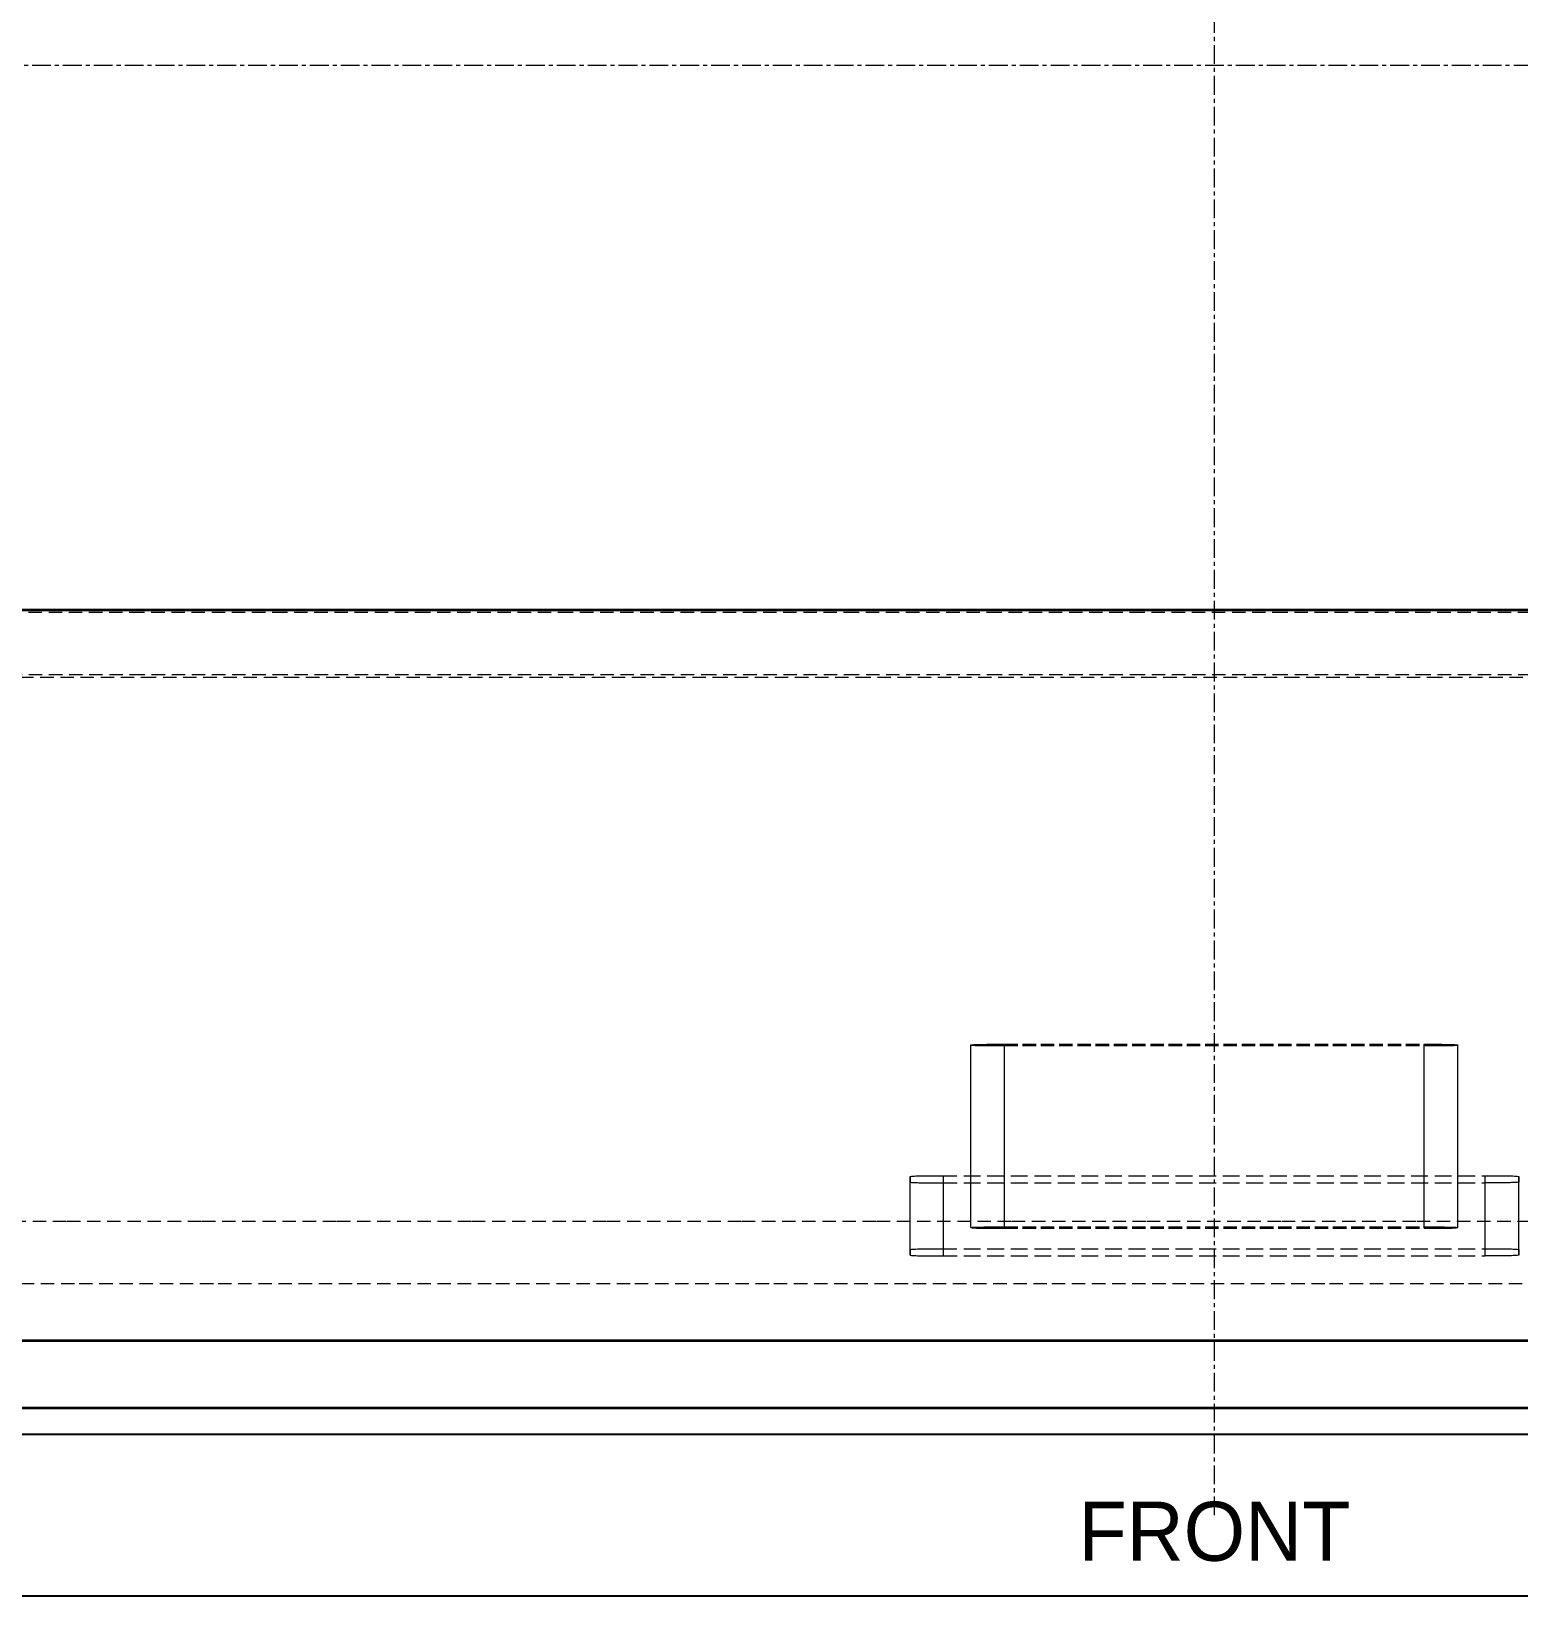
# Model space of a CAD drawing. Header units: millimetres. Extents: x 10 to 410, y 10 to 287.
# Drawn here: x 65.4 to 120.8, y 166 to 224.3 of the extents above; entities that cross this region are included whole.
import ezdxf
from ezdxf.enums import TextEntityAlignment as Align

# ---------------------------------------------------------------- set-up
doc = ezdxf.new("R2010")
doc.units = ezdxf.units.MM
doc.linetypes.add('CENTER', pattern=[1.15, 0.7, -0.15, 0.15, -0.15])
doc.linetypes.add('DASHED', pattern=[0.75, 0.5, -0.25])
for name, color, linetype, lineweight in [('CENTER', 4, 'CENTER', 13), ('HIDDEN', 8, 'DASHED', 18), ('TITLE_BLOCK', 7, 'CONTINUOUS', 25), ('VISIBLE', 7, 'CONTINUOUS', 35)]:
    doc.layers.add(name, color=color, linetype=linetype, lineweight=lineweight)

msp = doc.modelspace()

# ---------------------------------------------------------------- linework, layer by layer
at = {"layer": 'CENTER'}
for p, q in [((109.5, 169), (109.5, 273)), ((16, 223), (203, 223))]:
    msp.add_line(p, q, dxfattribs=at)
at = {"layer": 'HIDDEN'}
for points in [[(170.717, 202.623), (165.393, 202.623), (160.069, 202.623), (154.746, 202.623), (149.422, 202.623), (144.098, 202.623), (138.775, 202.623), (133.451, 202.623), (128.127, 202.623), (122.804, 202.623), (117.48, 202.623), (112.156, 202.623), (106.833, 202.623), (101.509, 202.623), (96.185, 202.623), (90.861, 202.623), (85.538, 202.623), (80.214, 202.623), (74.89, 202.623), (69.567, 202.623), (64.243, 202.623), (58.919, 202.623), (53.596, 202.623), (48.272, 202.623)], [(170.728, 200.294), (165.404, 200.294), (160.081, 200.294), (154.757, 200.294), (149.433, 200.294), (144.11, 200.294), (138.786, 200.294), (133.462, 200.294), (128.139, 200.294), (122.815, 200.294), (117.491, 200.294), (112.167, 200.294), (106.844, 200.294), (101.52, 200.294), (96.196, 200.294), (90.873, 200.294), (85.549, 200.294), (80.225, 200.294), (74.902, 200.294), (69.578, 200.294), (64.254, 200.294), (58.931, 200.294), (53.607, 200.294), (48.283, 200.294)], [(48.284, 200.205), (53.607, 200.205), (58.931, 200.205), (64.255, 200.205), (69.578, 200.205), (74.902, 200.205), (80.226, 200.205), (85.549, 200.205), (90.873, 200.205), (96.197, 200.205), (101.521, 200.205), (106.844, 200.205), (112.168, 200.205), (117.492, 200.205), (122.815, 200.205), (128.139, 200.205), (133.463, 200.205), (138.786, 200.205), (144.11, 200.205), (149.434, 200.205), (154.757, 200.205), (160.081, 200.205), (165.405, 200.205), (170.728, 200.205)], [(100.426, 186.514), (100.479, 186.521), (100.533, 186.524), (100.587, 186.526), (100.642, 186.528), (100.696, 186.529), (100.75, 186.53), (100.804, 186.531), (100.859, 186.532), (100.913, 186.533), (100.967, 186.534), (101.021, 186.535), (101.076, 186.535), (101.13, 186.536), (101.184, 186.536), (101.238, 186.537), (101.293, 186.537), (101.347, 186.538), (101.401, 186.538), (101.455, 186.538), (101.51, 186.538), (101.564, 186.538), (101.618, 186.538), (101.673, 186.538)], [(100.426, 186.514), (100.426, 186.514), (100.426, 186.513), (100.426, 186.513), (100.426, 186.513), (100.426, 186.513), (100.426, 186.513), (100.426, 186.512), (100.426, 186.512), (100.426, 186.512), (100.426, 186.512), (100.426, 186.512), (100.426, 186.511), (100.426, 186.511), (100.426, 186.511), (100.426, 186.511), (100.426, 186.511), (100.426, 186.51), (100.426, 186.51), (100.426, 186.51), (100.426, 186.51), (100.426, 186.51), (100.426, 186.509), (100.426, 186.509)], [(100.426, 186.514), (100.426, 186.514), (100.426, 186.514), (100.426, 186.514), (100.426, 186.514), (100.426, 186.514), (100.426, 186.514), (100.426, 186.514), (100.426, 186.514), (100.426, 186.514), (100.426, 186.514), (100.426, 186.514), (100.426, 186.514), (100.426, 186.514), (100.426, 186.514), (100.426, 186.514), (100.426, 186.514), (100.426, 186.514), (100.426, 186.514), (100.426, 186.514), (100.426, 186.514), (100.426, 186.514), (100.426, 186.514), (100.426, 186.514)], [(100.426, 179.713), (100.426, 180.008), (100.426, 180.304), (100.426, 180.6), (100.426, 180.895), (100.426, 181.191), (100.426, 181.487), (100.426, 181.783), (100.426, 182.078), (100.426, 182.374), (100.426, 182.67), (100.426, 182.965), (100.426, 183.261), (100.426, 183.557), (100.426, 183.852), (100.426, 184.148), (100.426, 184.444), (100.426, 184.74), (100.426, 185.035), (100.426, 185.331), (100.426, 185.627), (100.426, 185.922), (100.426, 186.218), (100.426, 186.514)], [(100.426, 179.713), (100.426, 180.008), (100.426, 180.304), (100.426, 180.6), (100.426, 180.895), (100.426, 181.191), (100.426, 181.487), (100.426, 181.783), (100.426, 182.078), (100.426, 182.374), (100.426, 182.67), (100.426, 182.965), (100.426, 183.261), (100.426, 183.557), (100.426, 183.852), (100.426, 184.148), (100.426, 184.444), (100.426, 184.74), (100.426, 185.035), (100.426, 185.331), (100.426, 185.627), (100.426, 185.922), (100.426, 186.218), (100.426, 186.514)], [(100.426, 186.509), (100.479, 186.502), (100.533, 186.499), (100.587, 186.497), (100.642, 186.495), (100.696, 186.494), (100.75, 186.493), (100.804, 186.492), (100.859, 186.491), (100.913, 186.49), (100.967, 186.489), (101.021, 186.488), (101.076, 186.488), (101.13, 186.487), (101.184, 186.487), (101.239, 186.486), (101.293, 186.486), (101.347, 186.486), (101.401, 186.485), (101.456, 186.485), (101.51, 186.485), (101.564, 186.485), (101.619, 186.485), (101.673, 186.485)], [(100.426, 179.708), (100.426, 180.004), (100.426, 180.3), (100.426, 180.595), (100.426, 180.891), (100.426, 181.187), (100.426, 181.482), (100.426, 181.778), (100.426, 182.074), (100.426, 182.369), (100.426, 182.665), (100.426, 182.961), (100.426, 183.257), (100.426, 183.552), (100.426, 183.848), (100.426, 184.144), (100.426, 184.439), (100.426, 184.735), (100.426, 185.031), (100.426, 185.326), (100.426, 185.622), (100.426, 185.918), (100.426, 186.214), (100.426, 186.509)], [(101.673, 186.538), (102.353, 186.538), (103.033, 186.538), (103.713, 186.538), (104.394, 186.538), (105.074, 186.538), (105.754, 186.538), (106.434, 186.538), (107.115, 186.538), (107.795, 186.538), (108.475, 186.538), (109.155, 186.538), (109.836, 186.538), (110.516, 186.538), (111.196, 186.538), (111.876, 186.538), (112.557, 186.538), (113.237, 186.538), (113.917, 186.538), (114.597, 186.538), (115.278, 186.538), (115.958, 186.538), (116.638, 186.538), (117.318, 186.538)], [(101.673, 179.737), (101.673, 180.033), (101.673, 180.329), (101.673, 180.624), (101.673, 180.92), (101.673, 181.216), (101.673, 181.511), (101.673, 181.807), (101.673, 182.103), (101.673, 182.399), (101.673, 182.694), (101.673, 182.99), (101.673, 183.286), (101.673, 183.581), (101.673, 183.877), (101.673, 184.173), (101.673, 184.468), (101.673, 184.764), (101.673, 185.06), (101.673, 185.356), (101.673, 185.651), (101.673, 185.947), (101.673, 186.243), (101.673, 186.538)], [(101.673, 186.485), (102.353, 186.485), (103.033, 186.485), (103.714, 186.485), (104.394, 186.485), (105.074, 186.485), (105.754, 186.485), (106.435, 186.485), (107.115, 186.485), (107.795, 186.485), (108.475, 186.485), (109.156, 186.485), (109.836, 186.485), (110.516, 186.485), (111.196, 186.485), (111.877, 186.485), (112.557, 186.485), (113.237, 186.485), (113.917, 186.485), (114.598, 186.485), (115.278, 186.485), (115.958, 186.485), (116.638, 186.485), (117.319, 186.485)], [(101.673, 179.684), (101.673, 179.979), (101.673, 180.275), (101.673, 180.571), (101.673, 180.866), (101.673, 181.162), (101.673, 181.458), (101.673, 181.753), (101.673, 182.049), (101.673, 182.345), (101.673, 182.641), (101.673, 182.936), (101.673, 183.232), (101.673, 183.528), (101.673, 183.823), (101.673, 184.119), (101.673, 184.415), (101.673, 184.71), (101.673, 185.006), (101.673, 185.302), (101.673, 185.598), (101.673, 185.893), (101.673, 186.189), (101.673, 186.485)], [(117.318, 186.538), (117.373, 186.538), (117.427, 186.538), (117.481, 186.538), (117.535, 186.538), (117.59, 186.538), (117.644, 186.538), (117.698, 186.537), (117.752, 186.537), (117.807, 186.536), (117.861, 186.536), (117.915, 186.535), (117.97, 186.535), (118.024, 186.534), (118.078, 186.533), (118.132, 186.532), (118.187, 186.531), (118.241, 186.53), (118.295, 186.529), (118.349, 186.528), (118.404, 186.526), (118.458, 186.524), (118.512, 186.521), (118.566, 186.514)], [(117.318, 179.737), (117.318, 180.033), (117.318, 180.329), (117.318, 180.624), (117.318, 180.92), (117.318, 181.216), (117.318, 181.511), (117.318, 181.807), (117.318, 182.103), (117.318, 182.399), (117.318, 182.694), (117.318, 182.99), (117.318, 183.286), (117.318, 183.581), (117.318, 183.877), (117.318, 184.173), (117.318, 184.469), (117.318, 184.764), (117.318, 185.06), (117.318, 185.356), (117.318, 185.651), (117.318, 185.947), (117.318, 186.243), (117.318, 186.538)], [(117.319, 186.485), (117.373, 186.485), (117.427, 186.485), (117.481, 186.485), (117.536, 186.485), (117.59, 186.485), (117.644, 186.486), (117.698, 186.486), (117.753, 186.486), (117.807, 186.487), (117.861, 186.487), (117.915, 186.488), (117.97, 186.488), (118.024, 186.489), (118.078, 186.49), (118.133, 186.491), (118.187, 186.492), (118.241, 186.493), (118.295, 186.494), (118.35, 186.495), (118.404, 186.497), (118.458, 186.499), (118.512, 186.502), (118.566, 186.509)], [(117.319, 179.684), (117.319, 179.979), (117.319, 180.275), (117.319, 180.571), (117.319, 180.866), (117.319, 181.162), (117.319, 181.458), (117.319, 181.753), (117.319, 182.049), (117.319, 182.345), (117.319, 182.641), (117.319, 182.936), (117.319, 183.232), (117.319, 183.528), (117.319, 183.823), (117.319, 184.119), (117.319, 184.415), (117.319, 184.71), (117.319, 185.006), (117.319, 185.302), (117.319, 185.598), (117.319, 185.893), (117.319, 186.189), (117.319, 186.485)], [(118.566, 186.514), (118.566, 186.514), (118.566, 186.513), (118.566, 186.513), (118.566, 186.513), (118.566, 186.513), (118.566, 186.513), (118.566, 186.512), (118.566, 186.512), (118.566, 186.512), (118.566, 186.512), (118.566, 186.512), (118.566, 186.511), (118.566, 186.511), (118.566, 186.511), (118.566, 186.511), (118.566, 186.511), (118.566, 186.51), (118.566, 186.51), (118.566, 186.51), (118.566, 186.51), (118.566, 186.51), (118.566, 186.51), (118.566, 186.509)], [(118.566, 179.713), (118.566, 180.008), (118.566, 180.304), (118.566, 180.6), (118.566, 180.895), (118.566, 181.191), (118.566, 181.487), (118.566, 181.783), (118.566, 182.078), (118.566, 182.374), (118.566, 182.67), (118.566, 182.965), (118.566, 183.261), (118.566, 183.557), (118.566, 183.852), (118.566, 184.148), (118.566, 184.444), (118.566, 184.74), (118.566, 185.035), (118.566, 185.331), (118.566, 185.627), (118.566, 185.922), (118.566, 186.218), (118.566, 186.514)], [(118.566, 186.509), (118.566, 186.509), (118.566, 186.509), (118.566, 186.509), (118.566, 186.509), (118.566, 186.509), (118.566, 186.509), (118.566, 186.509), (118.566, 186.509), (118.566, 186.509), (118.566, 186.509), (118.566, 186.509), (118.566, 186.509), (118.566, 186.509), (118.566, 186.509), (118.566, 186.509), (118.566, 186.509), (118.566, 186.509), (118.566, 186.509), (118.566, 186.509), (118.566, 186.509), (118.566, 186.509), (118.566, 186.509), (118.566, 186.509)], [(118.566, 179.708), (118.566, 180.004), (118.566, 180.3), (118.566, 180.595), (118.566, 180.891), (118.566, 181.187), (118.566, 181.482), (118.566, 181.778), (118.566, 182.074), (118.566, 182.369), (118.566, 182.665), (118.566, 182.961), (118.566, 183.257), (118.566, 183.552), (118.566, 183.848), (118.566, 184.144), (118.566, 184.439), (118.566, 184.735), (118.566, 185.031), (118.566, 185.327), (118.566, 185.622), (118.566, 185.918), (118.566, 186.214), (118.566, 186.509)], [(118.566, 179.708), (118.566, 180.004), (118.566, 180.3), (118.566, 180.595), (118.566, 180.891), (118.566, 181.187), (118.566, 181.482), (118.566, 181.778), (118.566, 182.074), (118.566, 182.369), (118.566, 182.665), (118.566, 182.961), (118.566, 183.257), (118.566, 183.552), (118.566, 183.848), (118.566, 184.144), (118.566, 184.439), (118.566, 184.735), (118.566, 185.031), (118.566, 185.327), (118.566, 185.622), (118.566, 185.918), (118.566, 186.214), (118.566, 186.509)], [(98.162, 181.618), (98.215, 181.625), (98.27, 181.628), (98.324, 181.63), (98.378, 181.632), (98.432, 181.633), (98.486, 181.635), (98.541, 181.636), (98.595, 181.637), (98.649, 181.638), (98.704, 181.638), (98.758, 181.639), (98.812, 181.64), (98.866, 181.64), (98.921, 181.641), (98.975, 181.641), (99.029, 181.642), (99.083, 181.642), (99.138, 181.642), (99.192, 181.642), (99.246, 181.643), (99.3, 181.643), (99.355, 181.643), (99.409, 181.643)], [(98.162, 181.618), (98.162, 181.609), (98.162, 181.599), (98.162, 181.59), (98.162, 181.58), (98.162, 181.57), (98.162, 181.561), (98.162, 181.551), (98.162, 181.542), (98.162, 181.532), (98.162, 181.523), (98.162, 181.513), (98.163, 181.504), (98.163, 181.494), (98.163, 181.485), (98.163, 181.475), (98.163, 181.465), (98.163, 181.456), (98.163, 181.446), (98.163, 181.437), (98.163, 181.427), (98.163, 181.418), (98.163, 181.408), (98.163, 181.399)], [(98.162, 181.618), (98.162, 181.618), (98.162, 181.618), (98.162, 181.618), (98.162, 181.618), (98.162, 181.618), (98.162, 181.618), (98.162, 181.618), (98.162, 181.618), (98.162, 181.618), (98.162, 181.618), (98.162, 181.618), (98.162, 181.618), (98.162, 181.618), (98.162, 181.618), (98.162, 181.618), (98.162, 181.618), (98.162, 181.618), (98.162, 181.618), (98.162, 181.618), (98.162, 181.618), (98.162, 181.618), (98.162, 181.618), (98.162, 181.618)], [(98.162, 178.898), (98.162, 179.016), (98.162, 179.134), (98.162, 179.253), (98.162, 179.371), (98.162, 179.489), (98.162, 179.607), (98.162, 179.726), (98.162, 179.844), (98.162, 179.962), (98.162, 180.08), (98.162, 180.199), (98.162, 180.317), (98.162, 180.435), (98.162, 180.554), (98.162, 180.672), (98.162, 180.79), (98.162, 180.908), (98.162, 181.027), (98.162, 181.145), (98.162, 181.263), (98.162, 181.382), (98.162, 181.5), (98.162, 181.618)], [(98.162, 178.898), (98.162, 179.016), (98.162, 179.134), (98.162, 179.253), (98.162, 179.371), (98.162, 179.489), (98.162, 179.607), (98.162, 179.726), (98.162, 179.844), (98.162, 179.962), (98.162, 180.08), (98.162, 180.199), (98.162, 180.317), (98.162, 180.435), (98.162, 180.554), (98.162, 180.672), (98.162, 180.79), (98.162, 180.908), (98.162, 181.027), (98.162, 181.145), (98.162, 181.263), (98.162, 181.382), (98.162, 181.5), (98.162, 181.618)], [(98.163, 181.399), (98.216, 181.392), (98.271, 181.389), (98.325, 181.387), (98.379, 181.385), (98.433, 181.383), (98.488, 181.382), (98.542, 181.381), (98.596, 181.38), (98.65, 181.379), (98.705, 181.378), (98.759, 181.378), (98.813, 181.377), (98.868, 181.377), (98.922, 181.376), (98.976, 181.376), (99.03, 181.375), (99.085, 181.375), (99.139, 181.375), (99.193, 181.374), (99.247, 181.374), (99.302, 181.374), (99.356, 181.374), (99.41, 181.374)], [(98.163, 178.678), (98.163, 178.797), (98.163, 178.915), (98.163, 179.033), (98.163, 179.151), (98.163, 179.27), (98.163, 179.388), (98.163, 179.506), (98.163, 179.625), (98.163, 179.743), (98.163, 179.861), (98.163, 179.979), (98.163, 180.098), (98.163, 180.216), (98.163, 180.334), (98.163, 180.452), (98.163, 180.571), (98.163, 180.689), (98.163, 180.807), (98.163, 180.926), (98.163, 181.044), (98.163, 181.162), (98.163, 181.28), (98.163, 181.399)], [(99.409, 181.643), (100.286, 181.643), (101.164, 181.643), (102.041, 181.643), (102.919, 181.643), (103.796, 181.643), (104.674, 181.643), (105.551, 181.643), (106.428, 181.643), (107.306, 181.643), (108.183, 181.643), (109.061, 181.643), (109.938, 181.643), (110.815, 181.643), (111.693, 181.643), (112.57, 181.643), (113.448, 181.643), (114.325, 181.643), (115.203, 181.643), (116.08, 181.643), (116.957, 181.643), (117.835, 181.643), (118.712, 181.643), (119.59, 181.643)], [(99.409, 178.922), (99.409, 179.041), (99.409, 179.159), (99.409, 179.277), (99.409, 179.395), (99.409, 179.514), (99.409, 179.632), (99.409, 179.75), (99.409, 179.869), (99.409, 179.987), (99.409, 180.105), (99.409, 180.223), (99.409, 180.342), (99.409, 180.46), (99.409, 180.578), (99.409, 180.697), (99.409, 180.815), (99.409, 180.933), (99.409, 181.051), (99.409, 181.17), (99.409, 181.288), (99.409, 181.406), (99.409, 181.524), (99.409, 181.643)], [(99.41, 181.374), (100.288, 181.374), (101.165, 181.374), (102.043, 181.374), (102.92, 181.374), (103.797, 181.374), (104.675, 181.374), (105.552, 181.374), (106.43, 181.374), (107.307, 181.374), (108.185, 181.374), (109.062, 181.374), (109.939, 181.374), (110.817, 181.374), (111.694, 181.374), (112.572, 181.374), (113.449, 181.374), (114.326, 181.374), (115.204, 181.374), (116.081, 181.374), (116.959, 181.374), (117.836, 181.374), (118.714, 181.374), (119.591, 181.374)], [(99.41, 178.654), (99.41, 178.772), (99.41, 178.89), (99.41, 179.008), (99.41, 179.127), (99.41, 179.245), (99.41, 179.363), (99.41, 179.482), (99.41, 179.6), (99.41, 179.718), (99.41, 179.836), (99.41, 179.955), (99.41, 180.073), (99.41, 180.191), (99.41, 180.31), (99.41, 180.428), (99.41, 180.546), (99.41, 180.664), (99.41, 180.783), (99.41, 180.901), (99.41, 181.019), (99.41, 181.138), (99.41, 181.256), (99.41, 181.374)], [(119.59, 181.643), (119.644, 181.643), (119.698, 181.643), (119.753, 181.643), (119.807, 181.642), (119.861, 181.642), (119.915, 181.642), (119.97, 181.642), (120.024, 181.641), (120.078, 181.641), (120.132, 181.64), (120.187, 181.64), (120.241, 181.639), (120.295, 181.638), (120.35, 181.638), (120.404, 181.637), (120.458, 181.636), (120.512, 181.635), (120.567, 181.633), (120.621, 181.632), (120.675, 181.63), (120.729, 181.628), (120.784, 181.625), (120.837, 181.618)], [(119.59, 178.922), (119.59, 179.041), (119.59, 179.159), (119.59, 179.277), (119.59, 179.395), (119.59, 179.514), (119.59, 179.632), (119.59, 179.75), (119.59, 179.869), (119.59, 179.987), (119.59, 180.105), (119.59, 180.223), (119.59, 180.342), (119.59, 180.46), (119.59, 180.578), (119.59, 180.697), (119.59, 180.815), (119.59, 180.933), (119.59, 181.051), (119.59, 181.17), (119.59, 181.288), (119.59, 181.406), (119.59, 181.525), (119.59, 181.643)], [(120.838, 181.399), (120.785, 181.392), (120.73, 181.389), (120.676, 181.387), (120.622, 181.385), (120.568, 181.383), (120.514, 181.382), (120.459, 181.381), (120.405, 181.38), (120.351, 181.379), (120.296, 181.378), (120.242, 181.378), (120.188, 181.377), (120.134, 181.377), (120.079, 181.376), (120.025, 181.376), (119.971, 181.375), (119.917, 181.375), (119.862, 181.375), (119.808, 181.375), (119.754, 181.374), (119.7, 181.374), (119.645, 181.374), (119.591, 181.374)], [(119.591, 178.654), (119.591, 178.772), (119.591, 178.89), (119.591, 179.009), (119.591, 179.127), (119.591, 179.245), (119.591, 179.363), (119.591, 179.482), (119.591, 179.6), (119.591, 179.718), (119.591, 179.836), (119.591, 179.955), (119.591, 180.073), (119.591, 180.191), (119.591, 180.31), (119.591, 180.428), (119.591, 180.546), (119.591, 180.664), (119.591, 180.783), (119.591, 180.901), (119.591, 181.019), (119.591, 181.138), (119.591, 181.256), (119.591, 181.374)], [(120.837, 181.618), (120.837, 181.609), (120.837, 181.599), (120.837, 181.59), (120.837, 181.58), (120.837, 181.57), (120.837, 181.561), (120.837, 181.551), (120.837, 181.542), (120.837, 181.532), (120.837, 181.523), (120.837, 181.513), (120.838, 181.504), (120.838, 181.494), (120.838, 181.485), (120.838, 181.475), (120.838, 181.466), (120.838, 181.456), (120.838, 181.446), (120.838, 181.437), (120.838, 181.427), (120.838, 181.418), (120.838, 181.408), (120.838, 181.399)], [(120.837, 178.898), (120.837, 179.016), (120.837, 179.134), (120.837, 179.253), (120.837, 179.371), (120.837, 179.489), (120.837, 179.607), (120.837, 179.726), (120.837, 179.844), (120.837, 179.962), (120.837, 180.081), (120.837, 180.199), (120.837, 180.317), (120.837, 180.435), (120.837, 180.554), (120.837, 180.672), (120.837, 180.79), (120.837, 180.908), (120.837, 181.027), (120.837, 181.145), (120.837, 181.263), (120.837, 181.382), (120.837, 181.5), (120.837, 181.618)], [(120.838, 181.399), (120.838, 181.399), (120.838, 181.399), (120.838, 181.399), (120.838, 181.399), (120.838, 181.399), (120.838, 181.399), (120.838, 181.399), (120.838, 181.399), (120.838, 181.399), (120.838, 181.399), (120.838, 181.399), (120.838, 181.399), (120.838, 181.399), (120.838, 181.399), (120.838, 181.399), (120.838, 181.399), (120.838, 181.399), (120.838, 181.399), (120.838, 181.399), (120.838, 181.399), (120.838, 181.399), (120.838, 181.399), (120.838, 181.399)], [(120.838, 178.678), (120.838, 178.797), (120.838, 178.915), (120.838, 179.033), (120.838, 179.151), (120.838, 179.27), (120.838, 179.388), (120.838, 179.506), (120.838, 179.625), (120.838, 179.743), (120.838, 179.861), (120.838, 179.979), (120.838, 180.098), (120.838, 180.216), (120.838, 180.334), (120.838, 180.453), (120.838, 180.571), (120.838, 180.689), (120.838, 180.807), (120.838, 180.926), (120.838, 181.044), (120.838, 181.162), (120.838, 181.28), (120.838, 181.399)], [(51.663, 179.952), (56.692, 179.952), (61.721, 179.952), (66.749, 179.952), (71.778, 179.952), (76.807, 179.952), (81.836, 179.952), (86.865, 179.952), (91.893, 179.952), (96.922, 179.952), (101.951, 179.952), (106.98, 179.952), (112.009, 179.952), (117.038, 179.952), (122.066, 179.952), (127.095, 179.952), (132.124, 179.952), (137.153, 179.952), (142.182, 179.952), (147.211, 179.952), (152.239, 179.952), (157.268, 179.952), (162.297, 179.952), (167.326, 179.952)], [(100.426, 179.713), (100.479, 179.72), (100.533, 179.723), (100.587, 179.725), (100.642, 179.726), (100.696, 179.728), (100.75, 179.729), (100.804, 179.73), (100.859, 179.731), (100.913, 179.732), (100.967, 179.733), (101.021, 179.734), (101.076, 179.734), (101.13, 179.735), (101.184, 179.735), (101.238, 179.736), (101.293, 179.736), (101.347, 179.736), (101.401, 179.737), (101.455, 179.737), (101.51, 179.737), (101.564, 179.737), (101.618, 179.737), (101.673, 179.737)], [(100.426, 179.713), (100.426, 179.712), (100.426, 179.712), (100.426, 179.712), (100.426, 179.712), (100.426, 179.712), (100.426, 179.711), (100.426, 179.711), (100.426, 179.711), (100.426, 179.711), (100.426, 179.711), (100.426, 179.71), (100.426, 179.71), (100.426, 179.71), (100.426, 179.71), (100.426, 179.71), (100.426, 179.709), (100.426, 179.709), (100.426, 179.709), (100.426, 179.709), (100.426, 179.709), (100.426, 179.709), (100.426, 179.708), (100.426, 179.708)], [(100.426, 179.713), (100.426, 179.713), (100.426, 179.713), (100.426, 179.713), (100.426, 179.713), (100.426, 179.713), (100.426, 179.713), (100.426, 179.713), (100.426, 179.713), (100.426, 179.713), (100.426, 179.713), (100.426, 179.713), (100.426, 179.713), (100.426, 179.713), (100.426, 179.713), (100.426, 179.713), (100.426, 179.713), (100.426, 179.713), (100.426, 179.713), (100.426, 179.713), (100.426, 179.713), (100.426, 179.713), (100.426, 179.713), (100.426, 179.713)], [(100.426, 179.708), (100.479, 179.701), (100.533, 179.698), (100.587, 179.696), (100.642, 179.694), (100.696, 179.693), (100.75, 179.692), (100.804, 179.69), (100.859, 179.689), (100.913, 179.689), (100.967, 179.688), (101.021, 179.687), (101.076, 179.687), (101.13, 179.686), (101.184, 179.685), (101.239, 179.685), (101.293, 179.685), (101.347, 179.684), (101.401, 179.684), (101.456, 179.684), (101.51, 179.684), (101.564, 179.684), (101.619, 179.684), (101.673, 179.684)], [(101.673, 179.737), (102.353, 179.737), (103.033, 179.737), (103.713, 179.737), (104.394, 179.737), (105.074, 179.737), (105.754, 179.737), (106.434, 179.737), (107.115, 179.737), (107.795, 179.737), (108.475, 179.737), (109.155, 179.737), (109.836, 179.737), (110.516, 179.737), (111.196, 179.737), (111.876, 179.737), (112.557, 179.737), (113.237, 179.737), (113.917, 179.737), (114.597, 179.737), (115.278, 179.737), (115.958, 179.737), (116.638, 179.737), (117.318, 179.737)], [(101.673, 179.684), (102.353, 179.684), (103.033, 179.684), (103.714, 179.684), (104.394, 179.684), (105.074, 179.684), (105.754, 179.684), (106.435, 179.684), (107.115, 179.684), (107.795, 179.684), (108.475, 179.684), (109.156, 179.684), (109.836, 179.684), (110.516, 179.684), (111.196, 179.684), (111.877, 179.684), (112.557, 179.684), (113.237, 179.684), (113.917, 179.684), (114.598, 179.684), (115.278, 179.684), (115.958, 179.684), (116.638, 179.684), (117.319, 179.684)], [(117.318, 179.737), (117.373, 179.737), (117.427, 179.737), (117.481, 179.737), (117.535, 179.737), (117.59, 179.737), (117.644, 179.736), (117.698, 179.736), (117.752, 179.736), (117.807, 179.735), (117.861, 179.735), (117.915, 179.734), (117.97, 179.734), (118.024, 179.733), (118.078, 179.732), (118.132, 179.731), (118.187, 179.73), (118.241, 179.729), (118.295, 179.728), (118.349, 179.727), (118.404, 179.725), (118.458, 179.723), (118.512, 179.72), (118.566, 179.713)], [(117.319, 179.684), (117.373, 179.684), (117.427, 179.684), (117.481, 179.684), (117.536, 179.684), (117.59, 179.684), (117.644, 179.684), (117.698, 179.685), (117.753, 179.685), (117.807, 179.686), (117.861, 179.686), (117.915, 179.687), (117.97, 179.687), (118.024, 179.688), (118.078, 179.689), (118.133, 179.69), (118.187, 179.69), (118.241, 179.692), (118.295, 179.693), (118.35, 179.694), (118.404, 179.696), (118.458, 179.698), (118.512, 179.701), (118.566, 179.708)], [(118.566, 179.713), (118.566, 179.712), (118.566, 179.712), (118.566, 179.712), (118.566, 179.712), (118.566, 179.712), (118.566, 179.711), (118.566, 179.711), (118.566, 179.711), (118.566, 179.711), (118.566, 179.711), (118.566, 179.711), (118.566, 179.71), (118.566, 179.71), (118.566, 179.71), (118.566, 179.71), (118.566, 179.71), (118.566, 179.709), (118.566, 179.709), (118.566, 179.709), (118.566, 179.709), (118.566, 179.709), (118.566, 179.708), (118.566, 179.708)], [(118.566, 179.708), (118.566, 179.708), (118.566, 179.708), (118.566, 179.708), (118.566, 179.708), (118.566, 179.708), (118.566, 179.708), (118.566, 179.708), (118.566, 179.708), (118.566, 179.708), (118.566, 179.708), (118.566, 179.708), (118.566, 179.708), (118.566, 179.708), (118.566, 179.708), (118.566, 179.708), (118.566, 179.708), (118.566, 179.708), (118.566, 179.708), (118.566, 179.708), (118.566, 179.708), (118.566, 179.708), (118.566, 179.708), (118.566, 179.708)], [(98.162, 178.898), (98.215, 178.905), (98.27, 178.908), (98.324, 178.91), (98.378, 178.912), (98.432, 178.913), (98.486, 178.914), (98.541, 178.915), (98.595, 178.916), (98.649, 178.917), (98.704, 178.918), (98.758, 178.919), (98.812, 178.919), (98.866, 178.92), (98.921, 178.92), (98.975, 178.921), (99.029, 178.921), (99.083, 178.921), (99.138, 178.922), (99.192, 178.922), (99.246, 178.922), (99.3, 178.922), (99.355, 178.922), (99.409, 178.922)], [(98.162, 178.898), (98.162, 178.888), (98.162, 178.879), (98.162, 178.869), (98.162, 178.86), (98.162, 178.85), (98.162, 178.84), (98.162, 178.831), (98.162, 178.821), (98.162, 178.812), (98.162, 178.802), (98.162, 178.793), (98.163, 178.783), (98.163, 178.774), (98.163, 178.764), (98.163, 178.755), (98.163, 178.745), (98.163, 178.735), (98.163, 178.726), (98.163, 178.716), (98.163, 178.707), (98.163, 178.697), (98.163, 178.688), (98.163, 178.678)], [(98.162, 178.898), (98.162, 178.898), (98.162, 178.898), (98.162, 178.898), (98.162, 178.898), (98.162, 178.898), (98.162, 178.898), (98.162, 178.898), (98.162, 178.898), (98.162, 178.898), (98.162, 178.898), (98.162, 178.898), (98.162, 178.898), (98.162, 178.898), (98.162, 178.898), (98.162, 178.898), (98.162, 178.898), (98.162, 178.898), (98.162, 178.898), (98.162, 178.898), (98.162, 178.898), (98.162, 178.898), (98.162, 178.898), (98.162, 178.898)], [(99.409, 178.922), (100.286, 178.922), (101.164, 178.922), (102.041, 178.922), (102.919, 178.922), (103.796, 178.922), (104.674, 178.922), (105.551, 178.922), (106.428, 178.922), (107.306, 178.922), (108.183, 178.922), (109.061, 178.922), (109.938, 178.922), (110.815, 178.922), (111.693, 178.922), (112.57, 178.922), (113.448, 178.922), (114.325, 178.922), (115.203, 178.922), (116.08, 178.922), (116.957, 178.922), (117.835, 178.922), (118.712, 178.922), (119.59, 178.922)], [(119.59, 178.922), (119.644, 178.922), (119.698, 178.922), (119.753, 178.922), (119.807, 178.922), (119.861, 178.922), (119.915, 178.921), (119.97, 178.921), (120.024, 178.921), (120.078, 178.92), (120.132, 178.92), (120.187, 178.919), (120.241, 178.919), (120.295, 178.918), (120.35, 178.917), (120.404, 178.916), (120.458, 178.915), (120.512, 178.914), (120.567, 178.913), (120.621, 178.912), (120.675, 178.91), (120.729, 178.908), (120.784, 178.905), (120.837, 178.898)], [(120.837, 178.898), (120.837, 178.888), (120.837, 178.879), (120.837, 178.869), (120.837, 178.86), (120.837, 178.85), (120.837, 178.84), (120.837, 178.831), (120.837, 178.821), (120.837, 178.812), (120.837, 178.802), (120.837, 178.793), (120.838, 178.783), (120.838, 178.774), (120.838, 178.764), (120.838, 178.755), (120.838, 178.745), (120.838, 178.736), (120.838, 178.726), (120.838, 178.716), (120.838, 178.707), (120.838, 178.697), (120.838, 178.688), (120.838, 178.678)], [(98.163, 178.678), (98.216, 178.671), (98.271, 178.668), (98.325, 178.666), (98.379, 178.664), (98.433, 178.663), (98.488, 178.662), (98.542, 178.661), (98.596, 178.66), (98.65, 178.659), (98.705, 178.658), (98.759, 178.657), (98.813, 178.657), (98.868, 178.656), (98.922, 178.656), (98.976, 178.655), (99.03, 178.655), (99.085, 178.654), (99.139, 178.654), (99.193, 178.654), (99.247, 178.654), (99.302, 178.654), (99.356, 178.654), (99.41, 178.654)], [(99.41, 178.654), (100.288, 178.654), (101.165, 178.654), (102.043, 178.654), (102.92, 178.654), (103.797, 178.654), (104.675, 178.654), (105.552, 178.654), (106.43, 178.654), (107.307, 178.654), (108.185, 178.654), (109.062, 178.654), (109.939, 178.654), (110.817, 178.654), (111.694, 178.654), (112.572, 178.654), (113.449, 178.654), (114.326, 178.654), (115.204, 178.654), (116.081, 178.654), (116.959, 178.654), (117.836, 178.654), (118.714, 178.654), (119.591, 178.654)], [(120.838, 178.678), (120.785, 178.671), (120.73, 178.668), (120.676, 178.666), (120.622, 178.664), (120.568, 178.663), (120.514, 178.662), (120.459, 178.661), (120.405, 178.66), (120.351, 178.659), (120.296, 178.658), (120.242, 178.657), (120.188, 178.657), (120.134, 178.656), (120.079, 178.656), (120.025, 178.655), (119.971, 178.655), (119.917, 178.655), (119.862, 178.654), (119.808, 178.654), (119.754, 178.654), (119.7, 178.654), (119.645, 178.654), (119.591, 178.654)], [(120.838, 178.678), (120.838, 178.678), (120.838, 178.678), (120.838, 178.678), (120.838, 178.678), (120.838, 178.678), (120.838, 178.678), (120.838, 178.678), (120.838, 178.678), (120.838, 178.678), (120.838, 178.678), (120.838, 178.678), (120.838, 178.678), (120.838, 178.678), (120.838, 178.678), (120.838, 178.678), (120.838, 178.678), (120.838, 178.678), (120.838, 178.678), (120.838, 178.678), (120.838, 178.678), (120.838, 178.678), (120.838, 178.678), (120.838, 178.678)], [(51.674, 177.624), (56.85, 177.624), (62.027, 177.624), (67.203, 177.624), (72.379, 177.624), (77.555, 177.624), (82.732, 177.624), (87.908, 177.624), (93.084, 177.624), (98.26, 177.624), (103.437, 177.624), (108.613, 177.624), (113.789, 177.624), (118.965, 177.624), (124.142, 177.624), (129.318, 177.624), (134.494, 177.624), (139.67, 177.624), (144.847, 177.624), (150.023, 177.624), (155.199, 177.624), (160.375, 177.624), (165.552, 177.624), (170.728, 177.624)]]:
    msp.add_lwpolyline(points, dxfattribs=at)
at = {"layer": 'TITLE_BLOCK'}
msp.add_lwpolyline([(16, 166), (203, 166), (203, 172), (16, 172)], close=True, dxfattribs=at)
at = {"layer": 'VISIBLE'}
for points in [[(48.272, 202.712), (53.595, 202.712), (58.919, 202.712), (64.243, 202.712), (69.566, 202.712), (74.89, 202.712), (80.214, 202.712), (85.537, 202.712), (90.861, 202.712), (96.185, 202.712), (101.508, 202.712), (106.832, 202.712), (112.156, 202.712), (117.479, 202.712), (122.803, 202.712), (128.127, 202.712), (133.451, 202.712), (138.774, 202.712), (144.098, 202.712), (149.422, 202.712), (154.745, 202.712), (160.069, 202.712), (165.393, 202.712), (170.716, 202.712)], [(48.272, 175.508), (53.595, 175.508), (58.919, 175.508), (64.243, 175.508), (69.566, 175.508), (74.89, 175.508), (80.214, 175.508), (85.537, 175.508), (90.861, 175.508), (96.185, 175.508), (101.508, 175.508), (106.832, 175.508), (112.156, 175.508), (117.479, 175.508), (122.803, 175.508), (128.127, 175.508), (133.451, 175.508), (138.774, 175.508), (144.098, 175.508), (149.422, 175.508), (154.745, 175.508), (160.069, 175.508), (165.393, 175.508), (170.716, 175.508)], [(48.284, 173), (53.607, 173), (58.931, 173), (64.255, 173), (69.578, 173), (74.902, 173), (80.226, 173), (85.549, 173), (90.873, 173), (96.197, 173), (101.521, 173), (106.844, 173), (112.168, 173), (117.492, 173), (122.815, 173), (128.139, 173), (133.463, 173), (138.786, 173), (144.11, 173), (149.434, 173), (154.757, 173), (160.081, 173), (165.405, 173), (170.728, 173)]]:
    msp.add_lwpolyline(points, dxfattribs=at)

# ---------------------------------------------------------------- texts
at = {"layer": 'TITLE_BLOCK'}
msp.add_text('FRONT', height=2.2, dxfattribs=at).set_placement((109.5, 168.4), align=Align.MIDDLE_CENTER)

doc.saveas('drawing.dxf')
